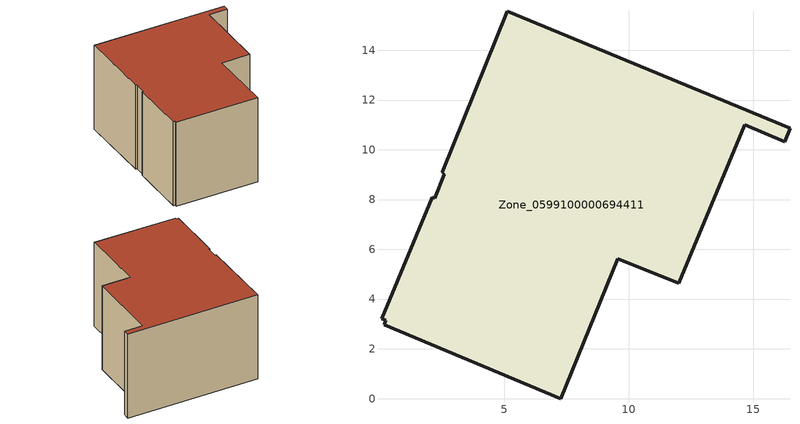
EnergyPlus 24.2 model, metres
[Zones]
Zone_0599100000694411
 floor ground (C_G): 2.1,8.09 2.21,8.05 2.6,9.02 2.51,9.09 5.13,15.56 16.49,10.86 16.28,10.33 14.67,11 12.02,4.63 9.57,5.63 7.27,0 0.18,2.98 0.24,3.14 0.07,3.21 z0.06
 wall outside (C_F): 9.57,5.63 12.02,4.63 14.67,11 16.28,10.33 16.49,10.86 5.13,15.56 2.51,9.09 2.6,9.02 2.21,8.05 2.1,8.09 0.07,3.21 0.24,3.14 0.18,2.98 7.27,0 9.57,5.63 z0.06:8.29
 roof outside (C_R): 2.6,9.02 2.21,8.05 2.1,8.09 0.07,3.21 0.24,3.14 0.18,2.98 7.27,0 9.57,5.63 12.02,4.63 14.67,11 16.28,10.33 16.49,10.86 5.13,15.56 2.51,9.09 z8.29
[BUILDING]
Pand.0599100000694411: North Axis=0; Terrain=City; Loads Convergence Tolerance Value=0.04; Temperature Convergence Tolerance Value=0.4; Solar Distribution=FullExterior; Maximum Number of Warmup Days=25; Minimum Number of Warmup Days=1
[Site:Location]
Rotterdam.The.Hague.AP_ZH_NLD Design_Conditions: Latitude=51.96; Longitude=4.45; Time Zone=1; Elevation=-4.5
[SITE:GROUNDTEMPERATURE:BUILDINGSURFACE]
18, 18, 18, 18, 18, 18, 18, 18, 18, 18, 18, 18
[MATERIAL] Thermal Absorptance=0.9; Solar Absorptance=0.7; Visible Absorptance=0.7
Name | Roughness | Thickness | Conductivity | Density | Specific Heat
G.TC.1946 | MediumSmooth | 0.15 | 1 | 540 | 1210
F.TC.1946 | Rough | 0.3 | 0.857143 | 1920 | 840
R.TC.1946 | MediumRough | 0.2 | 0.909091 | 1500 | 1000
[CONSTRUCTION]
C_G: G.TC.1946
C_F: F.TC.1946
C_R: R.TC.1946
[ZONE]
Zone_0599100000694411: Type=1; Multiplier=1; Ceiling Height=Autocalculate; Volume=Autocalculate; Floor Area=autocalculate; Part of Total Floor Area=Yes
[ZONEINFILTRATION:DESIGNFLOWRATE]
Infil_Zone_0599100000694411: Zone or ZoneList or Space or SpaceList=Zone_0599100000694411; Schedule=AlwaysOn; Design Flow Rate Calculation Method=Flow/Area; Flow Rate per Floor Area=0.003; Constant Term Coefficient=1; Temperature Term Coefficient=0; Velocity Term Coefficient=0; Velocity Squared Term Coefficient=0
[HVACTEMPLATE:ZONE:IDEALLOADSAIRSYSTEM]
Zone_0599100000694411: Maximum Heating Supply Air Temperature=50; Minimum Cooling Supply Air Temperature=13; Maximum Heating Supply Air Humidity Ratio=0.0156; Minimum Cooling Supply Air Humidity Ratio=0.0077; Heating Limit=NoLimit; Cooling Limit=NoLimit; Dehumidification Control Type=ConstantSensibleHeatRatio; Cooling Sensible Heat Ratio=0.7; Dehumidification Setpoint=60; Humidification Control Type=None; Humidification Setpoint=30; Outdoor Air Method=None; Outdoor Air Flow Rate per Person=0.00944; Outdoor Air Flow Rate per Zone Floor Area=0; Outdoor Air Flow Rate per Zone=0; Demand Controlled Ventilation Type=None; Outdoor Air Economizer Type=NoEconomizer; Heat Recovery Type=None; Sensible Heat Recovery Effectiveness=0.7; Latent Heat Recovery Effectiveness=0.65
[ZONECONTROL:THERMOSTAT]
ThermostatControl_Zone_0599100000694411: Zone or ZoneList=Zone_0599100000694411; Control Type Schedule=DualSetpointControlType; Control 1=Thermostat_Zone_0599100000694411; Temperature Difference Between Cutout And Setpoint=0
[THERMOSTATSETPOINT:DUALSETPOINT]
Thermostat_Zone_0599100000694411: Heating Setpoint Temperature Schedule=HeatingSetpoint_Zone_0599100000694411; Cooling Setpoint Temperature Schedule=CoolingSetpoint_Zone_0599100000694411
[SCHEDULE:COMPACT]
HeatingSetpoint_Zone_0599100000694411: Through: 12/31, For: AllDays, Until: 24:00, 21
CoolingSetpoint_Zone_0599100000694411: Through: 12/31, For: AllDays, Until: 24:00, 24
DualSetpointControlType: Through: 12/31, For: AllDays, Until: 24:00, 4
AlwaysOn: Through: 12/31, For: AllDays, Until: 24:00, 1
